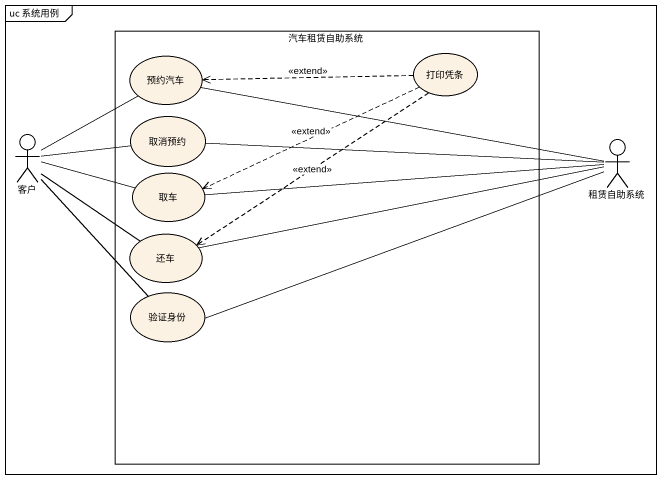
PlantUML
@startuml
mainframe uc 系统用例
rectangle 汽车租赁自助系统 {
  usecase 预约汽车
  usecase 打印凭条
  usecase 取消预约
  usecase 取车
  usecase 还车
  usecase 验证身份
}
actor 客户
actor 租赁自助系统
预约汽车 -right- 租赁自助系统
打印凭条 .left.> 预约汽车 : <<extend>>
打印凭条 .left.> 取车 : <<extend>>
打印凭条 ..> 还车 : <<extend>>
取消预约 -right- 租赁自助系统
客户 -up- 预约汽车
客户 -right- 取消预约
客户 -right- 取车
客户 -- 还车
客户 -- 验证身份
取车 -right- 租赁自助系统
还车 -right- 租赁自助系统
验证身份 -right- 租赁自助系统
@enduml
